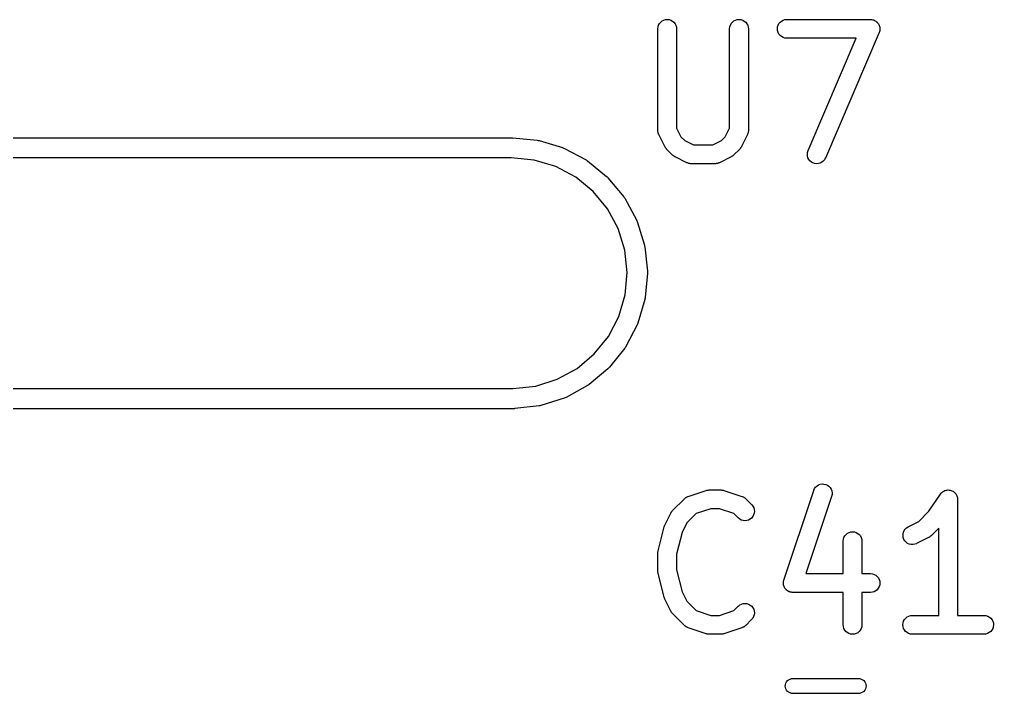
# Model space of a CAD drawing. Extents: x 50 to 150, y -150 to -50.
# Drawn here: x 106.08 to 113.84, y -72.35 to -66.98 of the extents above; entities that cross this region are included whole.
import ezdxf

# ---------------------------------------------------------------- set-up
doc = ezdxf.new("R2010")
doc.units = 0
doc.layers.add('BLACK', color=7, linetype='CONTINUOUS')

msp = doc.modelspace()

# ---------------------------------------------------------------- linework, layer by layer
at = {"layer": 'BLACK', "linetype": 'CONTINUOUS'}
for p, q in [((111.165, -67.0368), (111.169, -67.0228)), ((111.169, -67.0228), (111.176, -67.01)), ((111.176, -67.01), (111.186, -66.9988)), ((111.186, -66.9988), (111.197, -66.9896)), ((111.197, -66.9896), (111.21, -66.9828)), ((111.21, -66.9828), (111.224, -66.9787)), ((111.224, -66.9787), (111.239, -66.9774)), ((111.239, -66.9774), (111.253, -66.9789)), ((111.253, -66.9789), (111.267, -66.9832)), ((111.267, -66.9832), (111.28, -66.9902)), ((111.28, -66.9902), (111.291, -66.9995)), ((111.291, -66.9995), (111.301, -67.0109)), ((111.301, -67.0109), (111.307, -67.0238)), ((111.307, -67.0238), (111.312, -67.0378)), ((111.736, -67.0368), (111.741, -67.0228)), ((111.741, -67.0228), (111.748, -67.01)), ((111.748, -67.01), (111.757, -66.9988)), ((111.757, -66.9988), (111.768, -66.9896)), ((111.768, -66.9896), (111.781, -66.9828)), ((111.781, -66.9828), (111.795, -66.9787)), ((111.795, -66.9787), (111.81, -66.9774)), ((111.81, -66.9774), (111.825, -66.9789)), ((111.825, -66.9789), (111.839, -66.9832)), ((111.839, -66.9832), (111.851, -66.9902)), ((111.851, -66.9902), (111.863, -66.9995)), ((111.863, -66.9995), (111.872, -67.0109)), ((111.872, -67.0109), (111.879, -67.0238)), ((111.879, -67.0238), (111.883, -67.0378)), ((112.117, -67.0373), (112.121, -67.0233)), ((112.121, -67.0233), (112.128, -67.0104)), ((112.128, -67.0104), (112.138, -66.9992)), ((112.138, -66.9992), (112.149, -66.9899)), ((112.149, -66.9899), (112.162, -66.983)), ((112.162, -66.983), (112.176, -66.9788)), ((112.176, -66.9788), (112.19, -66.9774)), ((112.19, -66.9774), (112.857, -66.9774)), ((112.857, -66.9774), (112.858, -66.9774)), ((112.858, -66.9774), (112.858, -66.9774)), ((112.858, -66.9774), (112.859, -66.9774)), ((112.859, -66.9774), (112.866, -66.9782)), ((112.866, -66.9782), (112.873, -66.979)), ((112.873, -66.979), (112.873, -66.9791)), ((112.873, -66.9791), (112.873, -66.9791)), ((112.873, -66.9791), (112.88, -66.9813)), ((112.88, -66.9813), (112.887, -66.9834)), ((112.887, -66.9834), (112.887, -66.9836)), ((112.887, -66.9836), (112.887, -66.9837)), ((112.887, -66.9837), (112.893, -66.987)), ((112.893, -66.987), (112.9, -66.9905)), ((112.9, -66.9905), (112.9, -66.9907)), ((112.9, -66.9907), (112.9, -66.9908)), ((112.9, -66.9908), (112.905, -66.9953)), ((112.905, -66.9953), (112.911, -66.9999)), ((112.911, -66.9999), (112.911, -67.0001)), ((112.911, -67.0001), (112.911, -67.0003)), ((112.911, -67.0003), (112.915, -67.0058)), ((112.915, -67.0058), (112.92, -67.0113)), ((112.92, -67.0113), (112.92, -67.0115)), ((112.92, -67.0115), (112.92, -67.0117)), ((112.92, -67.0117), (112.923, -67.0181)), ((112.923, -67.0181), (112.927, -67.0243)), ((112.927, -67.0243), (112.927, -67.0245)), ((112.927, -67.0245), (112.927, -67.0248)), ((112.927, -67.0248), (112.929, -67.0315)), ((112.929, -67.0315), (112.931, -67.0383)), ((111.163, -67.0513), (111.165, -67.0368)), ((111.163, -67.0524), (111.163, -67.0513)), ((111.163, -67.8619), (111.163, -67.0524)), ((111.312, -67.0378), (111.313, -67.0524)), ((111.313, -67.0524), (111.313, -67.8442)), ((111.735, -67.0513), (111.736, -67.0368)), ((111.735, -67.0524), (111.735, -67.0513)), ((111.735, -67.8442), (111.735, -67.0524)), ((111.883, -67.0378), (111.885, -67.0524)), ((111.885, -67.0524), (111.885, -67.8619)), ((112.115, -67.0519), (112.117, -67.0373)), ((112.117, -67.0664), (112.115, -67.0519)), ((112.121, -67.0805), (112.117, -67.0664)), ((112.128, -67.0934), (112.121, -67.0805)), ((112.137, -67.1049), (112.128, -67.0934)), ((112.148, -67.1143), (112.137, -67.1049)), ((112.926, -67.0819), (112.498, -68.0819)), ((112.928, -67.0747), (112.926, -67.0814)), ((112.926, -67.0814), (112.926, -67.0817)), ((112.926, -67.0817), (112.926, -67.0819)), ((112.931, -67.068), (112.928, -67.0747)), ((112.931, -67.0383), (112.931, -67.0386)), ((112.931, -67.0386), (112.931, -67.0388)), ((112.931, -67.0388), (112.931, -67.0458)), ((112.931, -67.0458), (112.932, -67.0529)), ((112.932, -67.0534), (112.931, -67.0605)), ((112.931, -67.0605), (112.931, -67.0675)), ((112.931, -67.0675), (112.931, -67.0677)), ((112.931, -67.0677), (112.931, -67.068)), ((112.932, -67.0529), (112.932, -67.0532)), ((112.932, -67.0532), (112.932, -67.0534)), ((112.161, -67.1213), (112.148, -67.1143)), ((112.175, -67.1257), (112.161, -67.1213)), ((112.189, -67.1274), (112.175, -67.1257)), ((112.19, -67.1274), (112.189, -67.1274)), ((112.743, -67.1274), (112.19, -67.1274)), ((112.36, -68.0228), (112.743, -67.1274)), ((111.163, -67.8641), (111.163, -67.8619)), ((111.163, -67.8663), (111.163, -67.8641)), ((111.164, -67.8714), (111.163, -67.8663)), ((111.165, -67.8765), (111.164, -67.8714)), ((111.165, -67.8786), (111.165, -67.8765)), ((111.166, -67.8808), (111.165, -67.8786)), ((111.167, -67.8856), (111.166, -67.8808)), ((111.169, -67.8905), (111.167, -67.8856)), ((111.313, -67.8442), (111.347, -67.9127)), ((111.7, -67.9127), (111.735, -67.8442)), ((111.88, -67.8866), (111.878, -67.8914)), ((111.882, -67.8818), (111.88, -67.8866)), ((111.883, -67.8775), (111.882, -67.8796)), ((111.882, -67.8796), (111.882, -67.8818)), ((111.884, -67.8674), (111.883, -67.8724)), ((111.883, -67.8724), (111.883, -67.8775)), ((111.885, -67.863), (111.884, -67.8651)), ((111.884, -67.8651), (111.884, -67.8674)), ((111.885, -67.8619), (111.885, -67.863)), ((92.0039, -67.92), (110.004, -67.92)), ((110.004, -67.92), (110.008, -67.9204)), ((110.008, -67.9204), (110.008, -67.9204)), ((110.008, -67.9204), (110.202, -67.9394)), ((110.202, -67.9394), (110.203, -67.9395)), ((110.203, -67.9395), (110.21, -67.941)), ((110.21, -67.941), (110.217, -67.9425)), ((110.217, -67.9425), (110.404, -67.9989)), ((111.17, -67.8924), (111.169, -67.8905)), ((111.171, -67.8945), (111.17, -67.8924)), ((111.171, -67.8954), (111.171, -67.8945)), ((111.219, -67.9907), (111.171, -67.8954)), ((111.347, -67.9127), (111.378, -67.9431)), ((111.378, -67.9431), (111.446, -67.9774)), ((111.601, -67.9774), (111.67, -67.9431)), ((111.67, -67.9431), (111.7, -67.9127)), ((111.877, -67.8954), (111.829, -67.9907)), ((111.878, -67.8914), (111.877, -67.8934)), ((111.877, -67.8934), (111.877, -67.8954)), ((110.404, -67.9989), (110.405, -67.9992)), ((110.405, -67.9992), (110.412, -68.0021)), ((110.412, -68.0021), (110.419, -68.0048)), ((110.419, -68.0048), (110.591, -68.0964)), ((111.221, -67.9943), (111.219, -67.9907)), ((111.223, -67.998), (111.221, -67.9943)), ((111.225, -68.0004), (111.223, -67.998)), ((111.226, -68.0031), (111.225, -68.0004)), ((111.229, -68.0061), (111.226, -68.0031)), ((111.232, -68.0094), (111.229, -68.0061)), ((111.233, -68.0102), (111.232, -68.0094)), ((111.28, -68.0578), (111.233, -68.0102)), ((111.446, -67.9774), (111.601, -67.9774)), ((111.815, -68.0102), (111.767, -68.0578)), ((111.818, -68.0069), (111.815, -68.0102)), ((111.821, -68.0039), (111.818, -68.0069)), ((111.822, -68.0013), (111.821, -68.0039)), ((111.824, -67.9989), (111.822, -68.0013)), ((111.826, -67.9952), (111.824, -67.9989)), ((111.829, -67.9916), (111.826, -67.9952)), ((111.829, -67.9907), (111.829, -67.9916)), ((112.354, -68.0513), (112.355, -68.0368)), ((112.355, -68.0368), (112.36, -68.0228)), ((109.996, -68.08), (92.1931, -68.08)), ((110.179, -68.0979), (109.996, -68.08)), ((110.35, -68.1498), (110.179, -68.0979)), ((110.591, -68.0964), (110.592, -68.097)), ((110.592, -68.097), (110.598, -68.1011)), ((110.598, -68.1011), (110.604, -68.1051)), ((110.604, -68.1051), (110.755, -68.2284)), ((111.284, -68.0605), (111.28, -68.0578)), ((111.287, -68.0634), (111.284, -68.0605)), ((111.289, -68.0651), (111.287, -68.0634)), ((111.292, -68.0671), (111.289, -68.0651)), ((111.295, -68.0691), (111.292, -68.0671)), ((111.299, -68.0714), (111.295, -68.0691)), ((111.3, -68.0718), (111.299, -68.0714)), ((111.395, -68.1195), (111.3, -68.0718)), ((111.397, -68.1203), (111.395, -68.1195)), ((111.399, -68.1213), (111.397, -68.1203)), ((111.404, -68.1229), (111.399, -68.1213)), ((111.648, -68.1217), (111.643, -68.1232)), ((111.65, -68.1207), (111.648, -68.1217)), ((111.652, -68.1199), (111.65, -68.1207)), ((111.653, -68.1195), (111.652, -68.1199)), ((111.748, -68.0718), (111.653, -68.1195)), ((111.751, -68.0696), (111.748, -68.0718)), ((111.755, -68.0677), (111.751, -68.0696)), ((111.758, -68.0657), (111.755, -68.0677)), ((111.76, -68.0641), (111.758, -68.0657)), ((111.763, -68.0612), (111.76, -68.0641)), ((111.767, -68.0585), (111.763, -68.0612)), ((111.767, -68.0578), (111.767, -68.0585)), ((112.355, -68.0659), (112.354, -68.0513)), ((112.359, -68.08), (112.355, -68.0659)), ((112.366, -68.093), (112.359, -68.08)), ((112.375, -68.1045), (112.366, -68.093)), ((112.386, -68.114), (112.375, -68.1045)), ((112.399, -68.1211), (112.386, -68.114)), ((112.412, -68.1256), (112.399, -68.1211)), ((112.456, -68.1223), (112.442, -68.1262)), ((112.469, -68.1157), (112.456, -68.1223)), ((112.48, -68.1067), (112.469, -68.1157)), ((112.49, -68.0956), (112.48, -68.1067)), ((112.497, -68.0829), (112.49, -68.0956)), ((112.498, -68.0819), (112.497, -68.0829)), ((110.509, -68.234), (110.35, -68.1498)), ((111.409, -68.1247), (111.404, -68.1229)), ((111.411, -68.1251), (111.409, -68.1247)), ((111.413, -68.1257), (111.411, -68.1251)), ((111.418, -68.1263), (111.413, -68.1257)), ((111.423, -68.1272), (111.418, -68.1263)), ((111.425, -68.1271), (111.423, -68.1272)), ((111.428, -68.1274), (111.425, -68.1271)), ((111.429, -68.1274), (111.428, -68.1274)), ((111.619, -68.1274), (111.429, -68.1274)), ((111.621, -68.1272), (111.619, -68.1274)), ((111.623, -68.1273), (111.621, -68.1272)), ((111.629, -68.1265), (111.623, -68.1273)), ((111.634, -68.126), (111.629, -68.1265)), ((111.636, -68.1253), (111.634, -68.126)), ((111.638, -68.125), (111.636, -68.1253)), ((111.643, -68.1232), (111.638, -68.125)), ((112.427, -68.1274), (112.412, -68.1256)), ((112.442, -68.1262), (112.427, -68.1274)), ((110.648, -68.3475), (110.509, -68.234)), ((110.755, -68.2284), (110.756, -68.2291)), ((110.756, -68.2291), (110.761, -68.2343)), ((110.761, -68.2343), (110.766, -68.2394)), ((110.766, -68.2394), (110.891, -68.3898)), ((110.762, -68.4858), (110.648, -68.3475)), ((110.891, -68.3898), (110.891, -68.3907)), ((110.891, -68.3907), (110.895, -68.3968)), ((110.895, -68.3968), (110.899, -68.4028)), ((110.899, -68.4028), (110.992, -68.5744)), ((110.848, -68.6436), (110.762, -68.4858)), ((110.992, -68.5744), (110.993, -68.5754)), ((110.993, -68.5754), (110.995, -68.5822)), ((110.995, -68.5822), (110.998, -68.5888)), ((110.901, -68.8151), (110.848, -68.6436)), ((110.998, -68.5888), (111.056, -68.7753)), ((110.92, -68.9936), (110.901, -68.8151)), ((111.056, -68.7753), (111.056, -68.7763)), ((111.056, -68.7763), (111.058, -68.7835)), ((111.058, -68.7835), (111.059, -68.7906)), ((111.059, -68.7906), (111.08, -68.9847)), ((110.903, -69.1723), (110.92, -68.9936)), ((111.08, -69.0003), (111.062, -69.1946)), ((111.08, -68.9847), (111.08, -68.9858)), ((111.08, -68.9858), (111.08, -68.9931)), ((111.08, -68.9931), (111.08, -69.0003)), ((110.853, -69.3445), (110.903, -69.1723)), ((111.06, -69.2029), (111.059, -69.21)), ((111.062, -69.1957), (111.06, -69.2029)), ((111.062, -69.1946), (111.062, -69.1957)), ((111.059, -69.21), (111.004, -69.3972)), ((110.77, -69.5035), (110.853, -69.3445)), ((110.998, -69.4117), (110.908, -69.5846)), ((111.001, -69.4049), (110.998, -69.4117)), ((111.004, -69.3983), (111.001, -69.4049)), ((111.004, -69.3972), (111.004, -69.3983)), ((110.657, -69.6434), (110.77, -69.5035)), ((110.903, -69.5917), (110.899, -69.5977)), ((110.907, -69.5856), (110.903, -69.5917)), ((110.908, -69.5846), (110.907, -69.5856)), ((110.52, -69.7588), (110.657, -69.6434)), ((110.899, -69.5977), (110.777, -69.7498)), ((110.776, -69.7507), (110.771, -69.7558)), ((110.777, -69.7498), (110.776, -69.7507)), ((110.362, -69.8453), (110.52, -69.7588)), ((110.766, -69.7609), (110.616, -69.8864)), ((110.771, -69.7558), (110.766, -69.7609)), ((110.009, -69.9199), (110.191, -69.8995)), ((110.191, -69.8995), (110.362, -69.8453)), ((110.604, -69.8952), (110.432, -69.9892)), ((110.609, -69.8911), (110.604, -69.8952)), ((110.616, -69.8871), (110.609, -69.8911)), ((110.616, -69.8864), (110.616, -69.8871)), ((92.1931, -69.92), (110, -69.92)), ((110, -69.92), (110.009, -69.9199)), ((110.217, -70.0576), (110.023, -70.0794)), ((110.224, -70.0561), (110.217, -70.0576)), ((110.231, -70.0547), (110.224, -70.0561)), ((110.232, -70.0544), (110.231, -70.0547)), ((110.418, -69.9954), (110.232, -70.0544)), ((110.425, -69.9925), (110.418, -69.9954)), ((110.431, -69.9898), (110.425, -69.9925)), ((110.432, -69.9892), (110.431, -69.9898)), ((110.432, -69.9892), (110.432, -69.9892)), ((110.432, -69.9892), (110.432, -69.9892)), ((110.004, -70.08), (92.0039, -70.08)), ((110.015, -70.0799), (110.004, -70.08)), ((110.004, -70.08), (110.004, -70.08)), ((110.018, -70.0795), (110.015, -70.0799)), ((110.022, -70.0795), (110.018, -70.0795)), ((110.023, -70.0794), (110.022, -70.0795)), ((112.443, -70.6873), (112.457, -70.6822)), ((112.457, -70.6822), (112.472, -70.6799)), ((112.472, -70.6799), (112.486, -70.6804)), ((112.486, -70.6804), (112.5, -70.6838)), ((111.405, -70.7788), (111.548, -70.7312)), ((111.548, -70.7312), (111.549, -70.7309)), ((111.549, -70.7309), (111.553, -70.73)), ((111.553, -70.73), (111.557, -70.7288)), ((111.557, -70.7288), (111.56, -70.7285)), ((111.56, -70.7285), (111.563, -70.7279)), ((111.563, -70.7279), (111.567, -70.7278)), ((111.567, -70.7278), (111.571, -70.7274)), ((111.571, -70.7274), (111.667, -70.7274)), ((111.667, -70.7274), (111.668, -70.7274)), ((111.668, -70.7274), (111.672, -70.7279)), ((111.672, -70.7279), (111.676, -70.728)), ((111.676, -70.728), (111.679, -70.7287)), ((111.679, -70.7287), (111.682, -70.729)), ((111.682, -70.729), (111.686, -70.7303)), ((111.686, -70.7303), (111.69, -70.7312)), ((111.69, -70.7312), (111.833, -70.7788)), ((112.167, -71.4453), (112.405, -70.731)), ((112.405, -70.7301), (112.412, -70.7168)), ((112.405, -70.731), (112.405, -70.7301)), ((112.412, -70.7168), (112.42, -70.7049)), ((112.42, -70.7049), (112.431, -70.695)), ((112.431, -70.695), (112.443, -70.6873)), ((112.5, -70.6838), (112.514, -70.6898)), ((112.514, -70.6898), (112.526, -70.6984)), ((112.526, -70.6984), (112.536, -70.709)), ((112.536, -70.709), (112.543, -70.7215)), ((112.543, -70.7215), (112.549, -70.7351)), ((112.549, -70.7351), (112.551, -70.7496)), ((112.551, -70.7496), (112.551, -70.7642)), ((113.414, -70.7599), (113.419, -70.7543)), ((113.414, -70.76), (113.414, -70.7599)), ((113.414, -70.7608), (113.414, -70.76)), ((113.414, -70.76), (113.414, -70.76)), ((113.414, -70.76), (113.414, -70.76)), ((113.419, -70.7543), (113.424, -70.7488)), ((113.424, -70.7487), (113.43, -70.744)), ((113.424, -70.7488), (113.424, -70.7487)), ((113.424, -70.7488), (113.424, -70.7488)), ((113.43, -70.744), (113.435, -70.7396)), ((113.435, -70.7396), (113.442, -70.736)), ((113.435, -70.7396), (113.435, -70.7396)), ((113.435, -70.7396), (113.435, -70.7396)), ((113.442, -70.736), (113.448, -70.7328)), ((113.448, -70.7328), (113.455, -70.7307)), ((113.448, -70.7328), (113.448, -70.7328)), ((113.448, -70.7328), (113.448, -70.7328)), ((113.455, -70.7307), (113.462, -70.7287)), ((113.462, -70.7287), (113.469, -70.728)), ((113.462, -70.7287), (113.462, -70.7287)), ((113.462, -70.7287), (113.462, -70.7287)), ((113.469, -70.728), (113.477, -70.7274)), ((113.477, -70.7274), (113.477, -70.7274)), ((113.477, -70.7274), (113.484, -70.7282)), ((113.477, -70.7274), (113.477, -70.7274)), ((113.484, -70.7282), (113.491, -70.7289)), ((113.491, -70.7289), (113.491, -70.7289)), ((113.491, -70.7289), (113.491, -70.7289)), ((113.491, -70.7289), (113.499, -70.7312)), ((113.499, -70.7312), (113.505, -70.7332)), ((113.505, -70.7332), (113.505, -70.7333)), ((113.505, -70.7333), (113.505, -70.7333)), ((113.505, -70.7333), (113.512, -70.7368)), ((113.512, -70.7368), (113.518, -70.7402)), ((113.518, -70.7402), (113.518, -70.7402)), ((113.518, -70.7402), (113.518, -70.7403)), ((113.518, -70.7403), (113.524, -70.7449)), ((113.524, -70.7449), (113.529, -70.7495)), ((113.529, -70.7495), (113.529, -70.7496)), ((113.529, -70.7496), (113.529, -70.7496)), ((113.529, -70.7496), (113.534, -70.7556)), ((113.534, -70.7556), (113.539, -70.7609)), ((111.28, -70.8922), (111.376, -70.797)), ((111.376, -70.7962), (111.378, -70.7949)), ((111.376, -70.797), (111.376, -70.7962)), ((111.378, -70.7949), (111.38, -70.7933)), ((111.38, -70.7933), (111.384, -70.7903)), ((111.384, -70.7903), (111.388, -70.7871)), ((111.388, -70.7871), (111.39, -70.7861)), ((111.39, -70.7861), (111.391, -70.7848)), ((111.391, -70.7848), (111.396, -70.7827)), ((111.396, -70.7827), (111.401, -70.7804)), ((111.401, -70.7804), (111.403, -70.7797)), ((111.403, -70.7797), (111.405, -70.7788)), ((111.833, -70.7788), (111.834, -70.7792)), ((111.834, -70.7792), (111.836, -70.7801)), ((111.836, -70.7801), (111.838, -70.7808)), ((111.838, -70.7808), (111.843, -70.7832)), ((111.843, -70.7832), (111.848, -70.7853)), ((111.848, -70.7853), (111.849, -70.7866)), ((111.849, -70.7866), (111.851, -70.7877)), ((111.851, -70.7877), (111.855, -70.7909)), ((111.855, -70.7909), (111.859, -70.7939)), ((111.859, -70.7939), (111.861, -70.7956)), ((111.861, -70.7956), (111.863, -70.797)), ((111.863, -70.797), (111.91, -70.8446)), ((112.547, -70.7785), (112.342, -71.394)), ((112.551, -70.7642), (112.547, -70.7785)), ((113.323, -70.8975), (113.414, -70.7608)), ((113.539, -70.7609), (113.539, -70.7609)), ((113.539, -70.7609), (113.539, -70.761)), ((113.539, -70.761), (113.542, -70.7679)), ((113.542, -70.7679), (113.546, -70.7738)), ((113.546, -70.7738), (113.546, -70.7739)), ((113.546, -70.7739), (113.546, -70.7739)), ((113.546, -70.7739), (113.548, -70.781)), ((113.548, -70.781), (113.55, -70.7878)), ((113.55, -70.7878), (113.55, -70.7879)), ((113.55, -70.7879), (113.55, -70.7879)), ((113.55, -70.7879), (113.55, -70.7953)), ((113.55, -70.7953), (113.551, -70.8024)), ((113.551, -70.8024), (113.551, -71.7274)), ((111.219, -71.0069), (111.266, -70.9117)), ((111.266, -70.9117), (111.267, -70.9108)), ((111.267, -70.9108), (111.269, -70.9072)), ((111.269, -70.9072), (111.271, -70.9035)), ((111.271, -70.9035), (111.273, -70.9011)), ((111.273, -70.9011), (111.275, -70.8985)), ((111.275, -70.8985), (111.278, -70.8955)), ((111.278, -70.8955), (111.28, -70.8922)), ((111.469, -70.9156), (111.395, -70.9897)), ((111.584, -70.8774), (111.469, -70.9156)), ((111.654, -70.8774), (111.584, -70.8774)), ((111.769, -70.9156), (111.654, -70.8774)), ((111.804, -70.9507), (111.769, -70.9156)), ((111.91, -70.8446), (111.911, -70.8453)), ((111.911, -70.8453), (111.92, -70.8568)), ((111.92, -70.8568), (111.927, -70.8698)), ((111.931, -70.913), (111.926, -70.9269)), ((111.927, -70.8698), (111.931, -70.8838)), ((111.931, -70.8838), (111.932, -70.8984)), ((111.932, -70.8984), (111.931, -70.913)), ((113.241, -70.9788), (113.323, -70.8975)), ((111.395, -70.9897), (111.356, -71.0667)), ((111.815, -70.9599), (111.804, -70.9507)), ((111.828, -70.9669), (111.815, -70.9599)), ((111.842, -70.9711), (111.828, -70.9669)), ((111.857, -70.9726), (111.842, -70.9711)), ((111.871, -70.9712), (111.857, -70.9726)), ((111.885, -70.9671), (111.871, -70.9712)), ((111.898, -70.9602), (111.885, -70.9671)), ((111.91, -70.951), (111.898, -70.9602)), ((111.919, -70.9398), (111.91, -70.951)), ((111.926, -70.9269), (111.919, -70.9398)), ((113.157, -71.021), (113.241, -70.9788)), ((111.165, -71.2128), (111.213, -71.0223)), ((111.213, -71.0206), (111.216, -71.0141)), ((111.213, -71.0209), (111.213, -71.0206)), ((111.213, -71.0213), (111.213, -71.0209)), ((111.213, -71.0223), (111.213, -71.0213)), ((111.216, -71.0141), (111.218, -71.0076)), ((111.218, -71.0076), (111.219, -71.0073)), ((111.219, -71.0073), (111.219, -71.0069)), ((111.356, -71.0667), (111.313, -71.2402)), ((112.673, -71.073), (112.686, -71.0662)), ((112.686, -71.0662), (112.7, -71.062)), ((112.7, -71.062), (112.715, -71.0607)), ((112.715, -71.0607), (112.729, -71.0622)), ((112.729, -71.0622), (112.743, -71.0666)), ((112.743, -71.0666), (112.756, -71.0735)), ((113.116, -71.0784), (113.119, -71.0641)), ((113.119, -71.0641), (113.125, -71.0508)), ((113.125, -71.0508), (113.134, -71.0389)), ((113.134, -71.0389), (113.145, -71.0288)), ((113.145, -71.0288), (113.157, -71.021)), ((113.401, -71.0311), (113.339, -71.0935)), ((113.401, -71.7274), (113.401, -71.0311)), ((112.639, -71.1347), (112.641, -71.1201)), ((112.639, -71.1357), (112.639, -71.1347)), ((112.639, -71.394), (112.639, -71.1357)), ((112.641, -71.1201), (112.645, -71.1062)), ((112.645, -71.1062), (112.652, -71.0933)), ((112.652, -71.0933), (112.662, -71.0821)), ((112.662, -71.0821), (112.673, -71.073)), ((112.756, -71.0735), (112.768, -71.0829)), ((112.768, -71.0829), (112.777, -71.0942)), ((112.777, -71.0942), (112.784, -71.1071)), ((112.784, -71.1071), (112.788, -71.1211)), ((112.788, -71.1211), (112.789, -71.1357)), ((112.789, -71.1357), (112.789, -71.394)), ((113.116, -71.093), (113.116, -71.0784)), ((113.118, -71.1075), (113.116, -71.093)), ((113.123, -71.1212), (113.118, -71.1075)), ((113.131, -71.1336), (113.123, -71.1212)), ((113.141, -71.1443), (113.131, -71.1336)), ((113.153, -71.1529), (113.141, -71.1443)), ((113.319, -71.1076), (113.224, -71.1552)), ((113.323, -71.1053), (113.319, -71.1076)), ((113.327, -71.1034), (113.323, -71.1053)), ((113.329, -71.1014), (113.327, -71.1034)), ((113.332, -71.0998), (113.329, -71.1014)), ((113.335, -71.0969), (113.332, -71.0998)), ((113.338, -71.0942), (113.335, -71.0969)), ((113.339, -71.0935), (113.338, -71.0942)), ((111.163, -71.2272), (111.164, -71.2213)), ((111.164, -71.2213), (111.165, -71.2154)), ((111.165, -71.2141), (111.165, -71.2128)), ((111.165, -71.2154), (111.165, -71.2141)), ((113.166, -71.159), (113.153, -71.1529)), ((113.18, -71.1624), (113.166, -71.159)), ((113.195, -71.163), (113.18, -71.1624)), ((113.209, -71.1607), (113.195, -71.163)), ((113.223, -71.1556), (113.209, -71.1607)), ((113.224, -71.1552), (113.223, -71.1556)), ((111.163, -71.2286), (111.163, -71.2272)), ((111.163, -71.2299), (111.163, -71.2286)), ((111.163, -71.231), (111.163, -71.2299)), ((111.163, -71.3738), (111.163, -71.231)), ((111.313, -71.2402), (111.313, -71.3646)), ((111.163, -71.3751), (111.163, -71.3738)), ((111.163, -71.3765), (111.163, -71.3751)), ((111.164, -71.3824), (111.163, -71.3765)), ((111.313, -71.3646), (111.356, -71.5381)), ((111.165, -71.3884), (111.164, -71.3824)), ((111.165, -71.3897), (111.165, -71.3884)), ((111.165, -71.391), (111.165, -71.3897)), ((111.165, -71.392), (111.165, -71.391)), ((111.213, -71.5825), (111.165, -71.392)), ((112.164, -71.4568), (112.165, -71.454)), ((112.164, -71.4596), (112.164, -71.4568)), ((112.165, -71.454), (112.166, -71.4497)), ((112.166, -71.4497), (112.167, -71.4453)), ((112.342, -71.394), (112.639, -71.394)), ((112.789, -71.394), (112.857, -71.394)), ((112.857, -71.394), (112.858, -71.3941)), ((112.858, -71.3941), (112.873, -71.3957)), ((112.873, -71.3957), (112.887, -71.4001)), ((112.887, -71.4001), (112.9, -71.4072)), ((112.9, -71.4072), (112.911, -71.4166)), ((112.911, -71.4166), (112.92, -71.428)), ((112.92, -71.428), (112.927, -71.441)), ((112.927, -71.441), (112.931, -71.455)), ((112.931, -71.455), (112.932, -71.4696)), ((112.163, -71.4685), (112.164, -71.4641)), ((112.163, -71.4714), (112.163, -71.4685)), ((112.163, -71.4742), (112.163, -71.4714)), ((112.164, -71.4786), (112.163, -71.4742)), ((112.164, -71.4641), (112.164, -71.4596)), ((112.164, -71.4831), (112.164, -71.4786)), ((112.165, -71.4859), (112.164, -71.4831)), ((112.166, -71.4887), (112.165, -71.4859)), ((112.167, -71.4928), (112.166, -71.4887)), ((112.169, -71.4971), (112.167, -71.4928)), ((112.17, -71.4997), (112.169, -71.4971)), ((112.171, -71.5024), (112.17, -71.4997)), ((112.173, -71.5062), (112.171, -71.5024)), ((112.175, -71.5101), (112.173, -71.5062)), ((112.177, -71.5123), (112.175, -71.5101)), ((112.179, -71.5148), (112.177, -71.5123)), ((112.182, -71.518), (112.179, -71.5148)), ((112.185, -71.5215), (112.182, -71.518)), ((112.187, -71.5234), (112.185, -71.5215)), ((112.189, -71.5254), (112.187, -71.5234)), ((112.192, -71.5281), (112.189, -71.5254)), ((112.196, -71.5309), (112.192, -71.5281)), ((112.198, -71.5323), (112.196, -71.5309)), ((112.201, -71.534), (112.198, -71.5323)), ((112.205, -71.5358), (112.201, -71.534)), ((112.209, -71.538), (112.205, -71.5358)), ((112.899, -71.5315), (112.886, -71.5384)), ((112.91, -71.5223), (112.899, -71.5315)), ((112.919, -71.511), (112.91, -71.5223)), ((112.926, -71.4981), (112.919, -71.511)), ((112.931, -71.4841), (112.926, -71.4981)), ((112.932, -71.4696), (112.931, -71.4841)), ((111.213, -71.5828), (111.213, -71.5825)), ((111.213, -71.5831), (111.213, -71.5828)), ((111.216, -71.5896), (111.213, -71.5831)), ((111.218, -71.5963), (111.216, -71.5896)), ((111.218, -71.5966), (111.218, -71.5963)), ((111.218, -71.5969), (111.218, -71.5966)), ((111.219, -71.5978), (111.218, -71.5969)), ((111.266, -71.6931), (111.219, -71.5978)), ((111.356, -71.5381), (111.395, -71.6151)), ((112.211, -71.5388), (112.209, -71.538)), ((112.214, -71.54), (112.211, -71.5388)), ((112.218, -71.5411), (112.214, -71.54)), ((112.223, -71.5424), (112.218, -71.5411)), ((112.225, -71.5427), (112.223, -71.5424)), ((112.228, -71.5434), (112.225, -71.5427)), ((112.233, -71.5435), (112.228, -71.5434)), ((112.237, -71.544), (112.233, -71.5435)), ((112.238, -71.544), (112.237, -71.544)), ((112.639, -71.544), (112.238, -71.544)), ((112.639, -71.8024), (112.639, -71.544)), ((112.857, -71.544), (112.789, -71.544)), ((112.789, -71.544), (112.789, -71.8024)), ((112.872, -71.5426), (112.857, -71.544)), ((112.886, -71.5384), (112.872, -71.5426)), ((111.395, -71.6151), (111.469, -71.6892)), ((111.469, -71.6892), (111.584, -71.7274)), ((111.654, -71.7274), (111.769, -71.6892)), ((111.769, -71.6892), (111.804, -71.6541)), ((111.804, -71.6541), (111.805, -71.6534)), ((111.805, -71.6534), (111.816, -71.6442)), ((111.816, -71.6442), (111.829, -71.6375)), ((111.829, -71.6375), (111.843, -71.6334)), ((111.843, -71.6334), (111.858, -71.6321)), ((111.858, -71.6321), (111.872, -71.6337)), ((111.872, -71.6337), (111.886, -71.6381)), ((111.886, -71.6381), (111.899, -71.6451)), ((111.899, -71.6451), (111.911, -71.6545)), ((111.911, -71.6545), (111.92, -71.6659)), ((111.92, -71.6659), (111.927, -71.6788)), ((111.927, -71.6788), (111.931, -71.6928)), ((111.268, -71.6966), (111.266, -71.6931)), ((111.27, -71.7004), (111.268, -71.6966)), ((111.272, -71.7028), (111.27, -71.7004)), ((111.274, -71.7055), (111.272, -71.7028)), ((111.277, -71.7085), (111.274, -71.7055)), ((111.28, -71.7118), (111.277, -71.7085)), ((111.28, -71.7126), (111.28, -71.7118)), ((111.376, -71.8078), (111.28, -71.7126)), ((111.584, -71.7274), (111.654, -71.7274)), ((111.91, -71.7602), (111.863, -71.8078)), ((111.919, -71.7489), (111.91, -71.7602)), ((111.926, -71.736), (111.919, -71.7489)), ((111.931, -71.722), (111.926, -71.736)), ((111.931, -71.6928), (111.932, -71.7074)), ((111.932, -71.7074), (111.931, -71.722)), ((113.121, -71.7733), (113.128, -71.7604)), ((113.128, -71.7604), (113.138, -71.7492)), ((113.138, -71.7492), (113.149, -71.7399)), ((113.149, -71.7399), (113.162, -71.733)), ((113.162, -71.733), (113.176, -71.7288)), ((113.176, -71.7288), (113.19, -71.7274)), ((113.19, -71.7274), (113.401, -71.7274)), ((113.551, -71.7274), (113.762, -71.7274)), ((113.762, -71.7274), (113.763, -71.7274)), ((113.763, -71.7274), (113.777, -71.729)), ((113.777, -71.729), (113.791, -71.7334)), ((113.791, -71.7334), (113.804, -71.7405)), ((113.804, -71.7405), (113.815, -71.7499)), ((113.815, -71.7499), (113.825, -71.7613)), ((113.825, -71.7613), (113.831, -71.7743)), ((111.377, -71.8092), (111.376, -71.8078)), ((111.379, -71.8108), (111.377, -71.8092)), ((111.383, -71.8138), (111.379, -71.8108)), ((111.387, -71.8171), (111.383, -71.8138)), ((111.389, -71.8181), (111.387, -71.8171)), ((111.391, -71.8194), (111.389, -71.8181)), ((111.395, -71.8216), (111.391, -71.8194)), ((111.4, -71.824), (111.395, -71.8216)), ((111.402, -71.8246), (111.4, -71.824)), ((111.404, -71.8256), (111.402, -71.8246)), ((111.405, -71.8259), (111.404, -71.8256)), ((111.548, -71.8735), (111.405, -71.8259)), ((111.833, -71.8259), (111.69, -71.8735)), ((111.835, -71.825), (111.833, -71.8259)), ((111.837, -71.8244), (111.835, -71.825)), ((111.842, -71.822), (111.837, -71.8244)), ((111.847, -71.82), (111.842, -71.822)), ((111.848, -71.8187), (111.847, -71.82)), ((111.85, -71.8177), (111.848, -71.8187)), ((111.854, -71.8145), (111.85, -71.8177)), ((111.859, -71.8115), (111.854, -71.8145)), ((111.86, -71.8099), (111.859, -71.8115)), ((111.862, -71.8085), (111.86, -71.8099)), ((111.863, -71.8078), (111.862, -71.8085)), ((112.641, -71.8169), (112.639, -71.8024)), ((112.645, -71.831), (112.641, -71.8169)), ((112.652, -71.8439), (112.645, -71.831)), ((112.661, -71.8552), (112.652, -71.8439)), ((112.776, -71.8448), (112.767, -71.856)), ((112.783, -71.8319), (112.776, -71.8448)), ((112.788, -71.818), (112.783, -71.8319)), ((112.789, -71.8034), (112.788, -71.818)), ((112.789, -71.8024), (112.789, -71.8034)), ((113.115, -71.8019), (113.117, -71.7873)), ((113.117, -71.8164), (113.115, -71.8019)), ((113.117, -71.7873), (113.121, -71.7733)), ((113.121, -71.8305), (113.117, -71.8164)), ((113.128, -71.8434), (113.121, -71.8305)), ((113.137, -71.8549), (113.128, -71.8434)), ((113.824, -71.8443), (113.815, -71.8556)), ((113.831, -71.8314), (113.824, -71.8443)), ((113.831, -71.7743), (113.836, -71.7883)), ((113.835, -71.8175), (113.831, -71.8314)), ((113.837, -71.8029), (113.835, -71.8175)), ((113.836, -71.7883), (113.837, -71.8029)), ((111.552, -71.8745), (111.548, -71.8735)), ((111.556, -71.8757), (111.552, -71.8745)), ((111.559, -71.8761), (111.556, -71.8757)), ((111.562, -71.8768), (111.559, -71.8761)), ((111.566, -71.8769), (111.562, -71.8768)), ((111.57, -71.8774), (111.566, -71.8769)), ((111.571, -71.8774), (111.57, -71.8774)), ((111.667, -71.8774), (111.571, -71.8774)), ((111.671, -71.877), (111.667, -71.8774)), ((111.675, -71.8769), (111.671, -71.877)), ((111.678, -71.8763), (111.675, -71.8769)), ((111.681, -71.876), (111.678, -71.8763)), ((111.685, -71.8747), (111.681, -71.876)), ((111.689, -71.8739), (111.685, -71.8747)), ((111.69, -71.8735), (111.689, -71.8739)), ((112.672, -71.8646), (112.661, -71.8552)), ((112.685, -71.8715), (112.672, -71.8646)), ((112.699, -71.8758), (112.685, -71.8715)), ((112.714, -71.8774), (112.699, -71.8758)), ((112.728, -71.8761), (112.714, -71.8774)), ((112.742, -71.8719), (112.728, -71.8761)), ((112.755, -71.8651), (112.742, -71.8719)), ((112.767, -71.856), (112.755, -71.8651)), ((113.148, -71.8643), (113.137, -71.8549)), ((113.161, -71.8713), (113.148, -71.8643)), ((113.175, -71.8757), (113.161, -71.8713)), ((113.189, -71.8774), (113.175, -71.8757)), ((113.19, -71.8774), (113.189, -71.8774)), ((113.762, -71.8774), (113.19, -71.8774)), ((113.776, -71.876), (113.762, -71.8774)), ((113.79, -71.8717), (113.776, -71.876)), ((113.803, -71.8648), (113.79, -71.8717)), ((113.815, -71.8556), (113.803, -71.8648)), ((112.205, -72.2399), (112.216, -72.2343)), ((112.216, -72.2343), (112.227, -72.2309)), ((112.227, -72.2309), (112.236, -72.23)), ((112.236, -72.23), (112.764, -72.23)), ((112.764, -72.23), (112.773, -72.2309)), ((112.773, -72.2309), (112.784, -72.2343)), ((112.784, -72.2343), (112.795, -72.2399)), ((112.178, -72.29), (112.18, -72.2782)), ((112.18, -72.3018), (112.178, -72.29)), ((112.18, -72.2782), (112.183, -72.2669)), ((112.183, -72.3131), (112.18, -72.3018)), ((112.183, -72.2669), (112.189, -72.2565)), ((112.189, -72.2565), (112.196, -72.2474)), ((112.196, -72.2474), (112.205, -72.2399)), ((112.795, -72.2399), (112.804, -72.2474)), ((112.804, -72.2474), (112.811, -72.2565)), ((112.811, -72.2565), (112.817, -72.2669)), ((112.817, -72.2669), (112.82, -72.2782)), ((112.82, -72.3018), (112.817, -72.3131)), ((112.82, -72.2782), (112.822, -72.29)), ((112.822, -72.29), (112.82, -72.3018)), ((112.189, -72.3235), (112.183, -72.3131)), ((112.196, -72.3326), (112.189, -72.3235)), ((112.205, -72.3401), (112.196, -72.3326)), ((112.216, -72.3457), (112.205, -72.3401)), ((112.227, -72.3491), (112.216, -72.3457)), ((112.236, -72.35), (112.227, -72.3491)), ((112.764, -72.35), (112.236, -72.35)), ((112.773, -72.3491), (112.764, -72.35)), ((112.784, -72.3457), (112.773, -72.3491)), ((112.795, -72.3401), (112.784, -72.3457)), ((112.804, -72.3326), (112.795, -72.3401)), ((112.811, -72.3235), (112.804, -72.3326)), ((112.817, -72.3131), (112.811, -72.3235))]:
    msp.add_line(p, q, dxfattribs=at)

doc.saveas('drawing.dxf')
